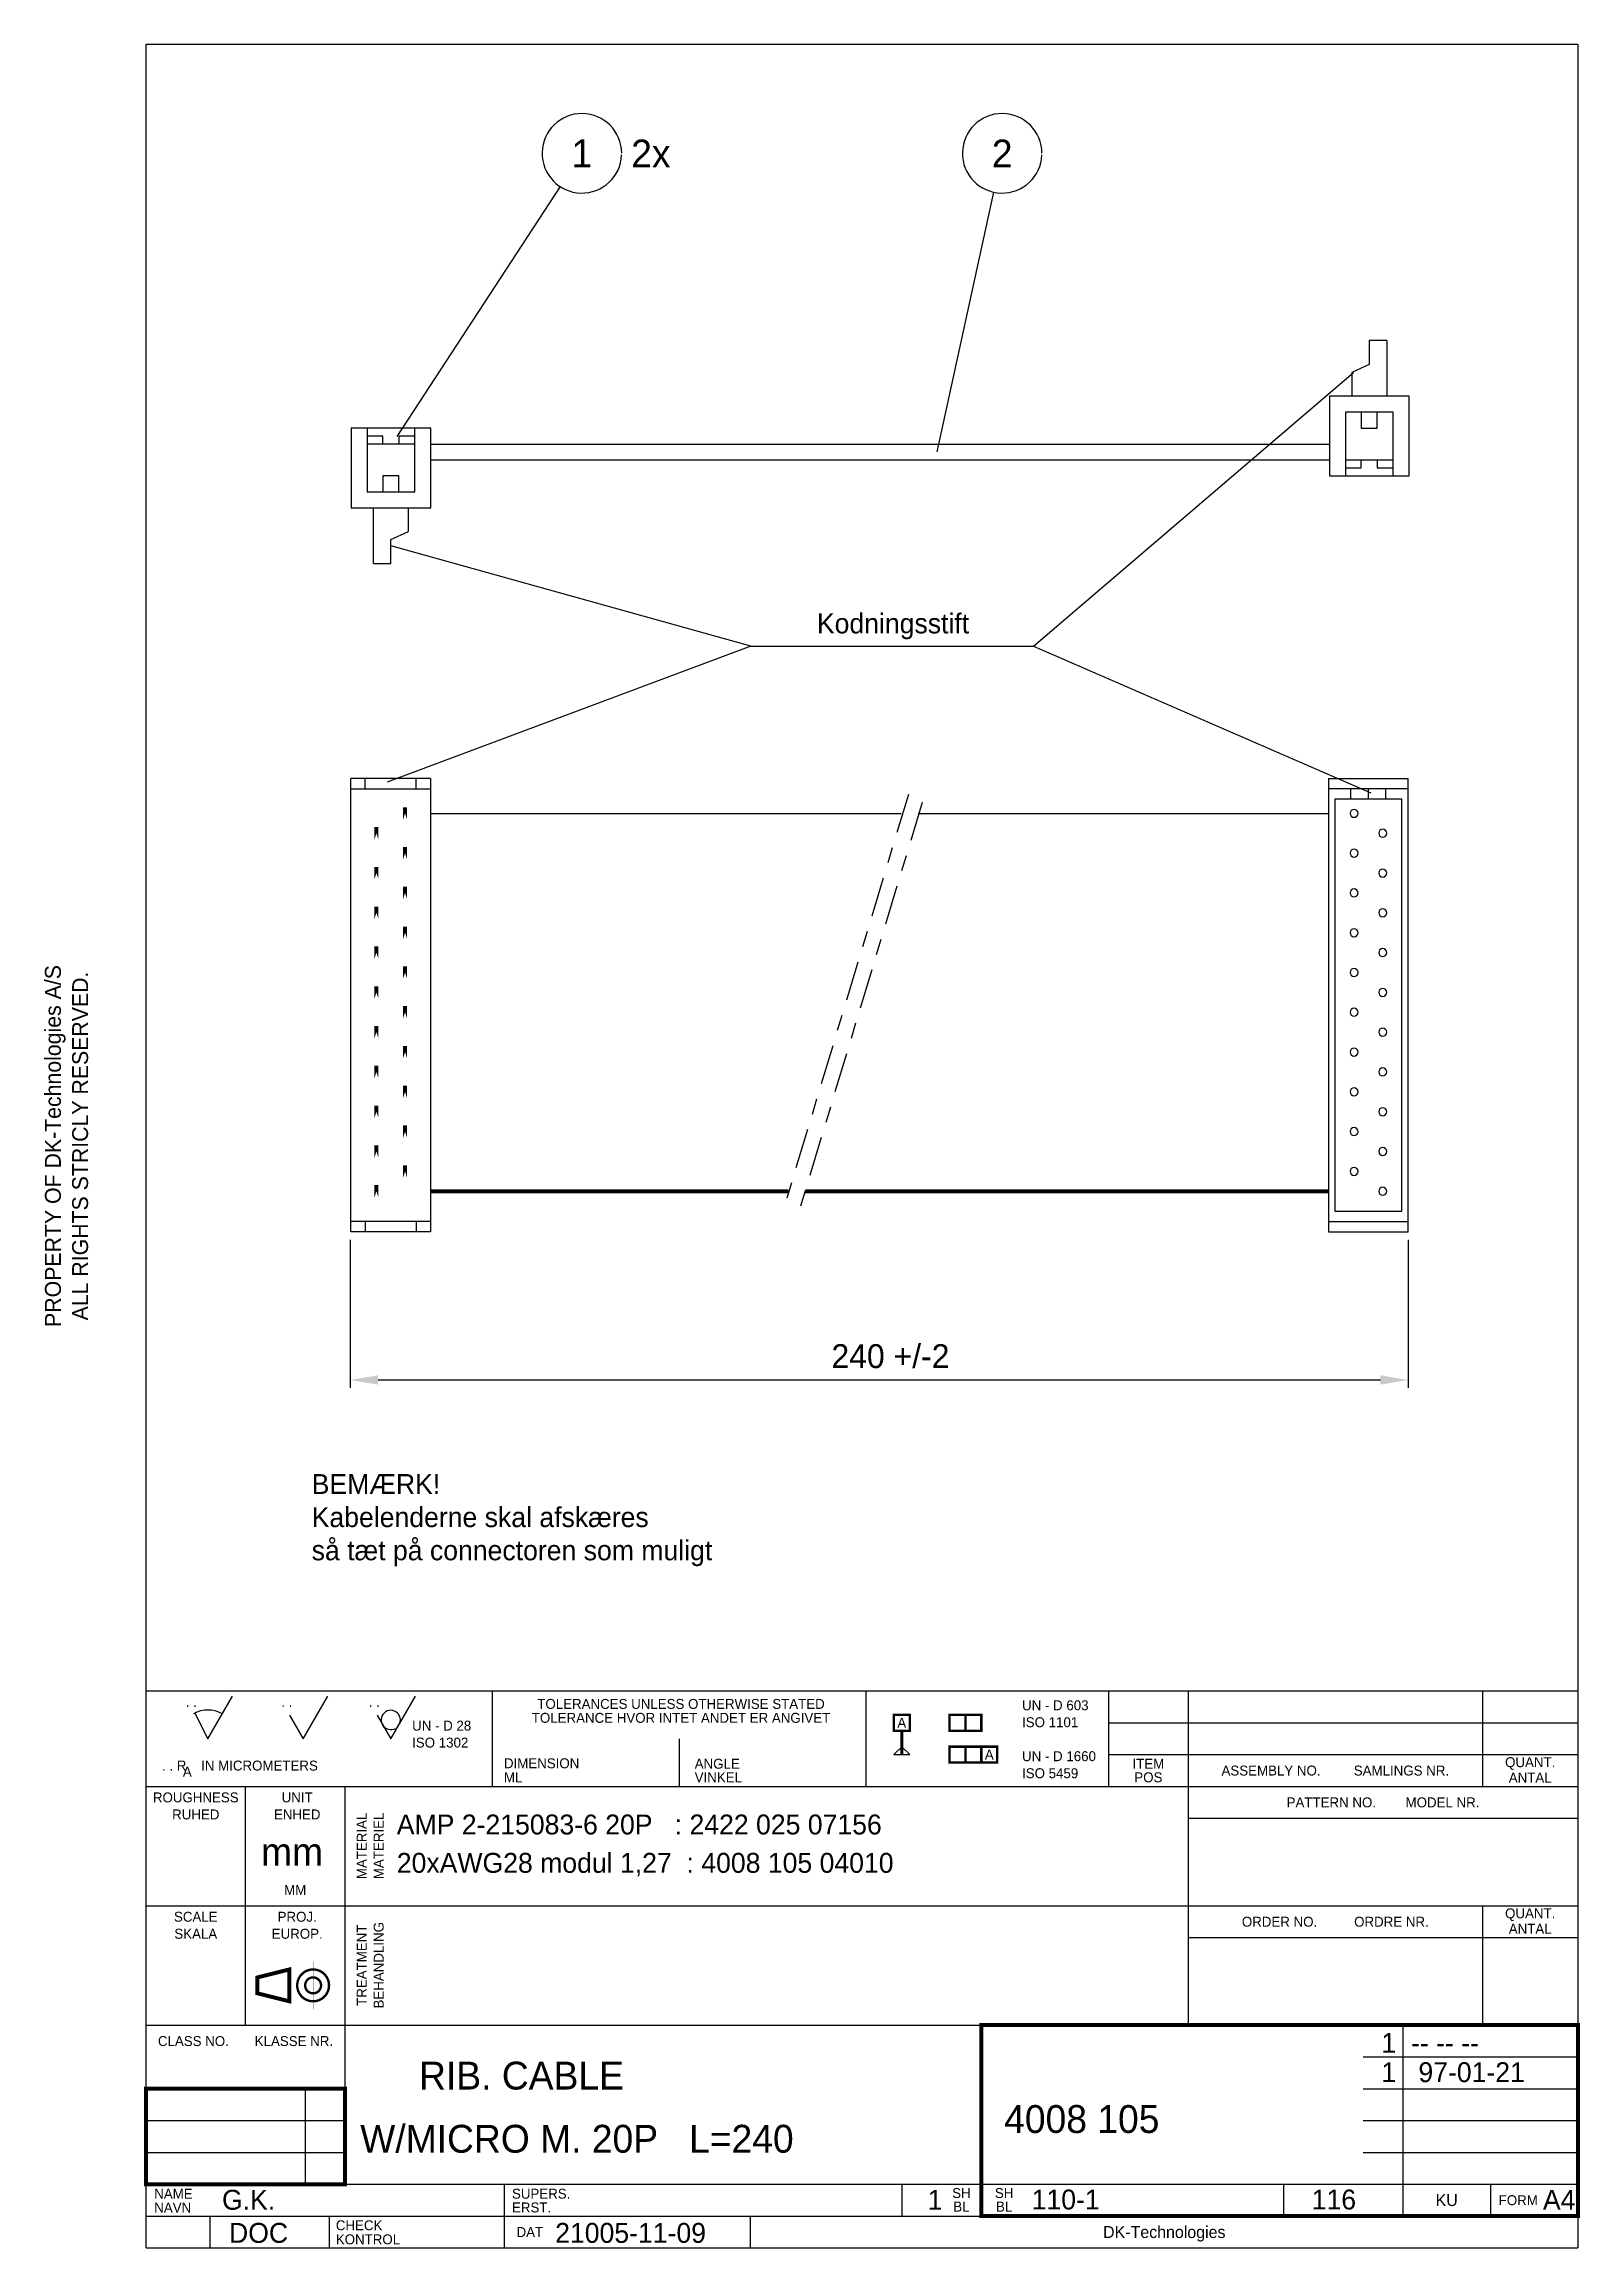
# Model space of a CAD drawing. Extents: x 7 to 200, y 10 to 287.
import ezdxf
from ezdxf.enums import TextEntityAlignment as Align

# ---------------------------------------------------------------- set-up
doc = ezdxf.new("R2010")
doc.units = 0
doc.header["$MEASUREMENT"] = 0
doc.linetypes.add('CENT', pattern=[11, 5, -2, 2, -2])
doc.linetypes.add('CENTER', pattern=[2, 1.25, -0.25, 0.25, -0.25])
doc.layers.get('0').update_dxf_attribs({"linetype": 'CONTINUOUS'})
doc.layers.add('110-1', color=10, linetype='CONTINUOUS')
doc.layers.add('110-1M', color=3, linetype='CONTINUOUS')
doc.styles.add('TXT', font='txt')
doc.styles.add('UV', font='UV')

msp = doc.modelspace()

# ---------------------------------------------------------------- linework, layer by layer
at = {"color": 1, "linetype": 'ByBlock'}
for p, q in [((45.66, 136.71), (45.66, 118.09)), ((178.66, 136.71), (178.66, 118.09)), ((49.16, 119.09), (175.16, 119.09))]:
    msp.add_line(p, q, dxfattribs=at)
for points in [[(49.16, 119.68), (49.16, 118.51), (45.66, 119.09)], [(175.16, 119.68), (175.16, 118.51), (178.66, 119.09)]]:
    msp.add_solid(points, dxfattribs=at)
at = {"layer": '110-1'}
for p, q in [((45, 67), (45, 50)), ((65, 18), (65, 14)), ((43, 14), (43, 10))]:
    msp.add_line(p, q, dxfattribs=at)
for points in [[(20, 10), (20, 287), (200, 287), (200, 10)], [(20, 80), (200, 80)], [(26.15, 77.23), (27.75, 74), (30.87, 79.37)], [(38.04, 76.97), (39.75, 74), (42.87, 79.37)], [(49.04, 76.97), (50.75, 74), (53.87, 79.37)], [(63.5, 80), (63.5, 68)], [(110.5, 80), (110.5, 68)], [(141, 80), (141, 68)], [(151, 80), (151, 38)], [(188, 80), (188, 68)], [(141, 76), (200, 76)], [(87, 74), (87, 68)], [(141, 72), (200, 72)], [(20, 68), (200, 68)], [(32.5, 38), (32.5, 68)], [(45, 68), (45, 18)], [(151.09, 64.01), (200.09, 64.01)], [(20, 53), (200, 53)], [(188, 53), (188, 38)], [(151, 49), (200, 49)], [(20, 38), (200, 38)], [(178, 38), (178, 14)], [(173, 34), (200, 34)], [(40, 30), (40, 18)], [(173, 30), (200, 30)], [(20, 26), (45, 26)], [(173, 26), (200, 26)], [(20, 22), (45, 22)], [(173, 22), (200, 22)], [(20, 18), (200, 18)], [(65, 18), (65, 10)], [(115, 18), (115, 14)], [(125, 18), (125, 14)], [(163, 18), (163, 14)], [(189, 18), (189, 14)], [(20, 14), (200, 14)], [(28, 14), (28, 10)], [(43, 14), (43, 10)], [(96, 10), (96, 14)], [(20, 10), (200, 10)]]:
    msp.add_lwpolyline(points, dxfattribs=at)
for points, const_width in [([(114, 77), (116, 77), (116, 75), (114, 75)], 0.3), ([(121, 75), (123, 75), (123, 77), (121, 77)], 0.3), ([(123, 75), (125, 75), (125, 77), (123, 77)], 0.3), ([(121, 71), (123, 71), (123, 73), (121, 73)], 0.3), ([(123, 71), (125, 71), (125, 73), (123, 73)], 0.3), ([(125, 73), (127, 73), (127, 71), (125, 71)], 0.3), ([(125, 14), (200, 14), (200, 38), (125, 38)], 0.5)]:
    msp.add_lwpolyline(points, close=True, dxfattribs=dict(at, const_width=const_width))
for points, const_width in [([(115, 75), (115, 72)], 0.4), ([(34, 42), (38, 41), (38, 45), (34, 44), (34, 42)], 0.5), ([(20, 18), (45, 18), (45, 30), (20, 30), (20, 18)], 0.5)]:
    msp.add_lwpolyline(points, dxfattribs=dict(at, const_width=const_width))
msp.add_lwpolyline([(114, 72), (116, 72), (115, 73)], close=True, dxfattribs=at)
at = {"layer": '110-1', "color": 13, "const_width": 0.3}
for points in [[(39, 43, 1), (43, 43, 1)], [(40, 43, 1), (42, 43, 1)]]:
    msp.add_lwpolyline(points, format="xyb", close=True, dxfattribs=at)
at = {"layer": '110-1', "color": 2, "linetype": 'CENTER', "const_width": 0.02}
for points in [[(41, 46), (41, 40)], [(33, 43), (44, 43)]]:
    msp.add_lwpolyline(points, dxfattribs=at)
at = {"layer": '110-1'}
for centre, radius, start, end in [((27.75, 74), 3.61, 59.8382, 119.8382), ((50.76, 76.36), 1.21, 306.4848, 299.2477)]:
    msp.add_arc(centre, radius, start, end, dxfattribs=at)
at = {"layer": '110-1M', "color": 3}
for p, q in [((175.97, 249.73), (173.77, 249.73)), ((173.77, 249.73), (173.77, 246.73)), ((175.97, 249.73), (175.97, 242.73)), ((178.77, 242.73), (168.77, 242.73)), ((168.77, 242.73), (168.77, 232.73)), ((175.97, 242.73), (171.57, 242.73)), ((178.77, 232.73), (178.77, 242.73)), ((55.78, 238.73), (45.78, 238.73)), ((45.78, 238.73), (45.78, 228.73)), ((47.78, 238.73), (47.78, 230.73)), ((53.78, 230.73), (53.78, 238.73)), ((55.78, 228.73), (55.78, 238.73)), ((176.77, 240.73), (170.77, 240.73)), ((170.77, 240.73), (170.77, 232.73)), ((172.77, 240.73), (172.77, 238.73)), ((172.77, 238.73), (174.77, 238.73)), ((174.77, 238.73), (174.77, 240.73)), ((176.77, 232.73), (176.77, 240.73)), ((49.78, 237.73), (47.78, 237.73)), ((47.78, 237.73), (47.78, 236.73)), ((53.78, 236.73), (47.78, 236.73)), ((49.78, 236.73), (49.78, 237.73)), ((53.78, 237.73), (51.78, 237.73)), ((51.78, 237.73), (51.78, 236.73)), ((53.78, 236.73), (53.78, 237.73)), ((51.78, 232.73), (49.78, 232.73)), ((49.78, 232.73), (49.78, 230.73)), ((51.78, 230.73), (51.78, 232.73)), ((168.77, 232.73), (178.77, 232.73)), ((170.77, 234.73), (176.77, 234.73)), ((170.77, 234.73), (170.77, 233.73)), ((170.77, 233.73), (172.77, 233.73)), ((172.77, 233.73), (172.77, 234.73)), ((174.77, 234.73), (174.77, 233.73)), ((174.77, 233.73), (176.77, 233.73)), ((176.77, 233.73), (176.77, 234.73)), ((47.78, 230.73), (53.78, 230.73)), ((45.78, 228.73), (55.78, 228.73)), ((48.58, 228.73), (52.98, 228.73)), ((48.58, 221.73), (48.58, 228.73)), ((50.78, 221.73), (50.78, 224.73)), ((48.58, 221.73), (50.78, 221.73)), ((45.76, 137.71), (45.76, 194.71)), ((55.76, 194.71), (45.76, 194.71)), ((47.56, 193.41), (47.56, 194.71)), ((55.76, 194.71), (55.76, 137.71)), ((168.66, 194.71), (168.66, 137.71)), ((168.66, 194.71), (178.66, 194.71)), ((178.66, 137.71), (178.66, 194.71)), ((45.76, 193.41), (55.76, 193.41)), ((178.66, 193.41), (168.66, 193.41)), ((169.46, 192.11), (169.46, 140.31)), ((177.86, 192.11), (169.46, 192.11)), ((173.66, 192.11), (173.66, 193.41)), ((175.86, 192.11), (175.86, 193.41)), ((177.86, 140.31), (177.86, 192.11)), ((55.76, 139.01), (45.76, 139.01)), ((47.56, 139.01), (47.56, 137.71)), ((168.66, 139.01), (178.66, 139.01)), ((169.46, 140.31), (177.86, 140.31)), ((55.76, 137.71), (45.76, 137.71)), ((168.66, 137.71), (178.66, 137.71))]:
    msp.add_line(p, q, dxfattribs=at)
at = {"layer": '110-1M', "color": 3, "linetype": 'ByBlock'}
for p, q in [((55.78, 236.73), (168.77, 236.73)), ((55.78, 234.73), (168.77, 234.73))]:
    msp.add_line(p, q, dxfattribs=at)
at = {"layer": '110-1M', "color": 1}
for points in [[(72.05, 269.08), (51.52, 237.68)], [(126.55, 268.38), (119.42, 235.77)], [(96.04, 211.33), (131.55, 211.33), (171.79, 245.7)], [(96.04, 211.33), (50.78, 223.94)], [(96.04, 211.33), (50.33, 194.24)], [(131.55, 211.33), (173.95, 192.88)]]:
    msp.add_lwpolyline(points, dxfattribs=at)
at = {"layer": '110-1M', "color": 3}
for points in [[(173.77, 246.73), (171.57, 245.73)], [(171.57, 245.73), (171.57, 242.73)], [(52.98, 225.73), (52.98, 228.73)], [(50.78, 224.73), (52.98, 225.73)], [(53.96, 193.41), (53.96, 194.71)], [(171.46, 192.11), (171.46, 193.41)], [(55.76, 190.31), (114.93, 190.31)], [(117.04, 190.31), (168.66, 190.31)], [(53.96, 139.01), (53.96, 137.71)]]:
    msp.add_lwpolyline(points, dxfattribs=at)
at = {"layer": '110-1M', "const_width": 0.5}
for points in [[(52.56, 189.53), (52.56, 191.08)], [(48.96, 187.03), (48.96, 188.58)], [(52.56, 184.53), (52.56, 186.08)], [(48.96, 182.03), (48.96, 183.58)], [(52.56, 179.53), (52.56, 181.08)], [(48.96, 177.03), (48.96, 178.58)], [(52.56, 174.53), (52.56, 176.08)], [(48.96, 172.03), (48.96, 173.58)], [(52.56, 169.53), (52.56, 171.08)], [(48.96, 167.03), (48.96, 168.58)], [(52.56, 164.53), (52.56, 166.08)], [(48.96, 162.03), (48.96, 163.58)], [(52.56, 159.53), (52.56, 161.08)], [(48.96, 157.03), (48.96, 158.58)], [(52.56, 154.53), (52.56, 156.08)], [(48.96, 152.03), (48.96, 153.58)], [(52.56, 149.53), (52.56, 151.08)], [(48.96, 147.03), (48.96, 148.58)], [(52.56, 144.53), (52.56, 146.08)], [(48.96, 142.03), (48.96, 143.58)]]:
    msp.add_lwpolyline(points, close=True, dxfattribs=at)
at = {"layer": '110-1M', "color": 1, "linetype": 'CENT'}
for points in [[(115.83, 192.69), (100.05, 140.29)], [(117.56, 191.69), (101.78, 139.29)]]:
    msp.add_lwpolyline(points, dxfattribs=at)
at = {"layer": '110-1M', "color": 3, "const_width": 0.5}
for points in [[(55.76, 142.81), (100.76, 142.81)], [(102.87, 142.81), (168.66, 142.81)]]:
    msp.add_lwpolyline(points, dxfattribs=at)
at = {"layer": '110-1M', "color": 3}
for centre, radius, start, end in [((74.79, 273.27), 5, 0, 357.9436), ((127.62, 273.27), 5, 0, 357.9436), ((171.86, 190.31), 0.5, 360, 358.9544), ((171.86, 185.31), 0.5, 360, 358.9544), ((175.46, 187.81), 0.5, 360, 358.9544), ((175.46, 182.81), 0.5, 360, 358.9544), ((171.86, 180.31), 0.5, 360, 358.9544), ((175.46, 177.81), 0.5, 360, 358.9544), ((171.86, 175.31), 0.5, 360, 358.9544), ((175.46, 172.81), 0.5, 360, 358.9544), ((171.86, 170.31), 0.5, 360, 358.9544), ((175.46, 167.81), 0.5, 360, 358.9544), ((171.86, 165.31), 0.5, 360, 358.9544), ((171.86, 160.31), 0.5, 360, 358.9544), ((175.46, 162.81), 0.5, 360, 358.9544), ((175.46, 157.81), 0.5, 360, 358.9544), ((171.86, 155.31), 0.5, 360, 358.9544), ((175.46, 152.81), 0.5, 360, 358.9544), ((171.86, 150.31), 0.5, 360, 358.9544), ((175.46, 147.81), 0.5, 360, 358.9544), ((171.86, 145.31), 0.5, 360, 358.9544), ((175.46, 142.81), 0.5, 360, 358.9544)]:
    msp.add_arc(centre, radius, start, end, dxfattribs=at)

# ---------------------------------------------------------------- texts
at = {"color": 1, "linetype": 'ByBlock', "style": 'TXT'}
msp.add_text('240 +/-2', height=3, dxfattribs=at).set_placement((106.16, 120.59))
at = {"layer": '110-1'}
for s, p in [('PROPERTY OF DK-Technologies A/S', (9.29, 148.5)), ('ALL RIGHTS STRICLY RESERVED.', (12.71, 148.5))]:
    msp.add_text(s, height=2, rotation=90, dxfattribs=at).set_placement(p, align=Align.CENTER)
at = {"layer": '110-1', "style": 'UV'}
for s, p in [('. .', (25, 78)), ('. .', (37, 78)), ('. .', (48, 78)), ('UN - D 603', (130.12, 77.58)), ('UN - D 28', (53.45, 75.02)), ('ISO 1101', (130.12, 75.45)), ('ISO 1302 ', (53.45, 72.89)), ('UN - D 1660', (130.12, 71.18)), ('. . R    IN MICROMETERS', (22, 70)), ('A', (24.63, 69.24)), ('DIMENSION', (64.99, 70.29)), ('ML', (64.99, 68.52)), ('ANGLE', (88.97, 70.23)), ('VINKEL', (88.97, 68.52)), ('ISO 5459', (130.12, 69.04)), ('NAME', (21.03, 16.18)), ('SUPERS.', (66, 16.19)), ('NAVN', (21.03, 14.44)), ('ERST.', (66, 14.46)), ('CHECK', (43.86, 12.22)), ('KONTROL', (43.86, 10.45))]:
    msp.add_text(s, height=1.25, dxfattribs=at).set_placement(p)
for s, p in [('TOLERANCES UNLESS OTHERWISE STATED', (87.25, 77.75)), ('TOLERANCE HVOR INTET ANDET ER ANGIVET', (87.25, 76)), ('ROUGHNESS', (26.25, 66)), ('UNIT', (39, 66)), ('RUHED', (26.25, 63.86)), ('ENHED', (39, 63.86)), ('MM', (38.75, 54.37)), ('SCALE', (26.25, 51)), ('SKALA', (26.25, 48.86)), ('EUROP.', (39, 48.86)), ('PROJ.', (39, 51))]:
    msp.add_text(s, height=1.25, dxfattribs=at).set_placement(p, align=Align.CENTER)
for s, height, p in [('A', 1.25, (115, 76)), ('A', 1.25, (126, 72)), ('ITEM', 1.25, (146, 70.85)), ('POS', 1.25, (146, 69.15)), ('ASSEMBLY NO.         SAMLINGS NR.', 1.25, (169.5, 70)), ('QUANT.', 1.25, (194, 70.89)), ('ANTAL', 1.25, (194, 69.11)), ('PATTERN NO.        MODEL NR.', 1.25, (175.5, 66)), ('QUANT.', 1.25, (194, 51.89)), ('ORDER NO.          ORDRE NR.', 1.25, (169.5, 51)), ('ANTAL', 1.25, (194, 50.11)), ('CLASS NO.       KLASSE NR.', 1.25, (32.5, 36)), ('SH', 1.25, (122.5, 16.9)), ('SH', 1.25, (127.87, 16.9)), ('KU', 1.5, (183.5, 16)), ('FORM', 1.25, (192.5, 16)), ('BL', 1.25, (122.5, 15.19)), ('BL', 1.25, (127.87, 15.19)), ('DAT', 1.25, (68.25, 12)), ('DK-Technologies', 1.5, (148, 11.81))]:
    msp.add_text(s, height=height, dxfattribs=at).set_placement(p, align=Align.MIDDLE)
for s, p in [('MATERIAL', (47.11, 60.53)), ('MATERIEL', (49.24, 60.53)), ('TREATMENT', (47.11, 45.53)), ('BEHANDLING', (49.24, 45.53))]:
    msp.add_text(s, height=1.25, rotation=90, dxfattribs=at).set_placement(p, align=Align.MIDDLE)
at = {"layer": '110-1', "color": 14, "style": 'TXT'}
for s, p in [('1   97-01-21', (175.3, 30.84)), ('G.K.', (29.55, 14.8)), ('1', (118.25, 14.8)), ('110-1', (131.33, 14.83)), ('116', (166.53, 14.83)), ('A4', (195.6, 14.8)), ('DOC', (30.43, 10.64)), ('21005-11-09', (71.43, 10.64))]:
    msp.add_text(s, height=2.5, dxfattribs=at).set_placement(p)
at = {"layer": '110-1M', "color": 1, "style": 'TXT'}
for s, p in [('1', (74.79, 273.27)), ('2x', (83.46, 273.27)), ('2', (127.62, 273.27))]:
    msp.add_text(s, height=3.5, dxfattribs=at).set_placement(p, align=Align.MIDDLE)
at = {"layer": '110-1M', "style": 'TXT'}
msp.add_text('Kodningsstift', height=2.5, dxfattribs=at).set_placement((113.9, 212.93), align=Align.CENTER)
for s, height, p in [('BEMÆRK!', 2.5, (40.82, 104.76)), ('Kabelenderne skal afskæres', 2.5, (40.82, 100.6)), ('så tæt på connectoren som muligt', 2.5, (40.82, 96.43)), ('AMP 2-215083-6 20P   : 2422 025 07156', 2.5, (51.52, 61.97)), ('mm', 3.5, (34.45, 58.03)), ('20xAWG28 modul 1,27  : 4008 105 04010', 2.5, (51.52, 57.15)), ('1  -- -- --', 2.5, (175.3, 34.53)), ('RIB. CABLE', 3.5, (54.32, 29.91)), ('4008 105', 3.5, (127.87, 24.45)), ('W/MICRO M. 20P   L=240', 3.5, (46.92, 21.97)), ('G.K.', 2.5, (29.55, 14.8)), ('1', 2.5, (118.25, 14.8)), ('110-1', 2.5, (131.33, 14.83)), ('A4', 2.5, (195.6, 14.8))]:
    msp.add_text(s, height=height, dxfattribs=at).set_placement(p)

doc.saveas('drawing.dxf')
